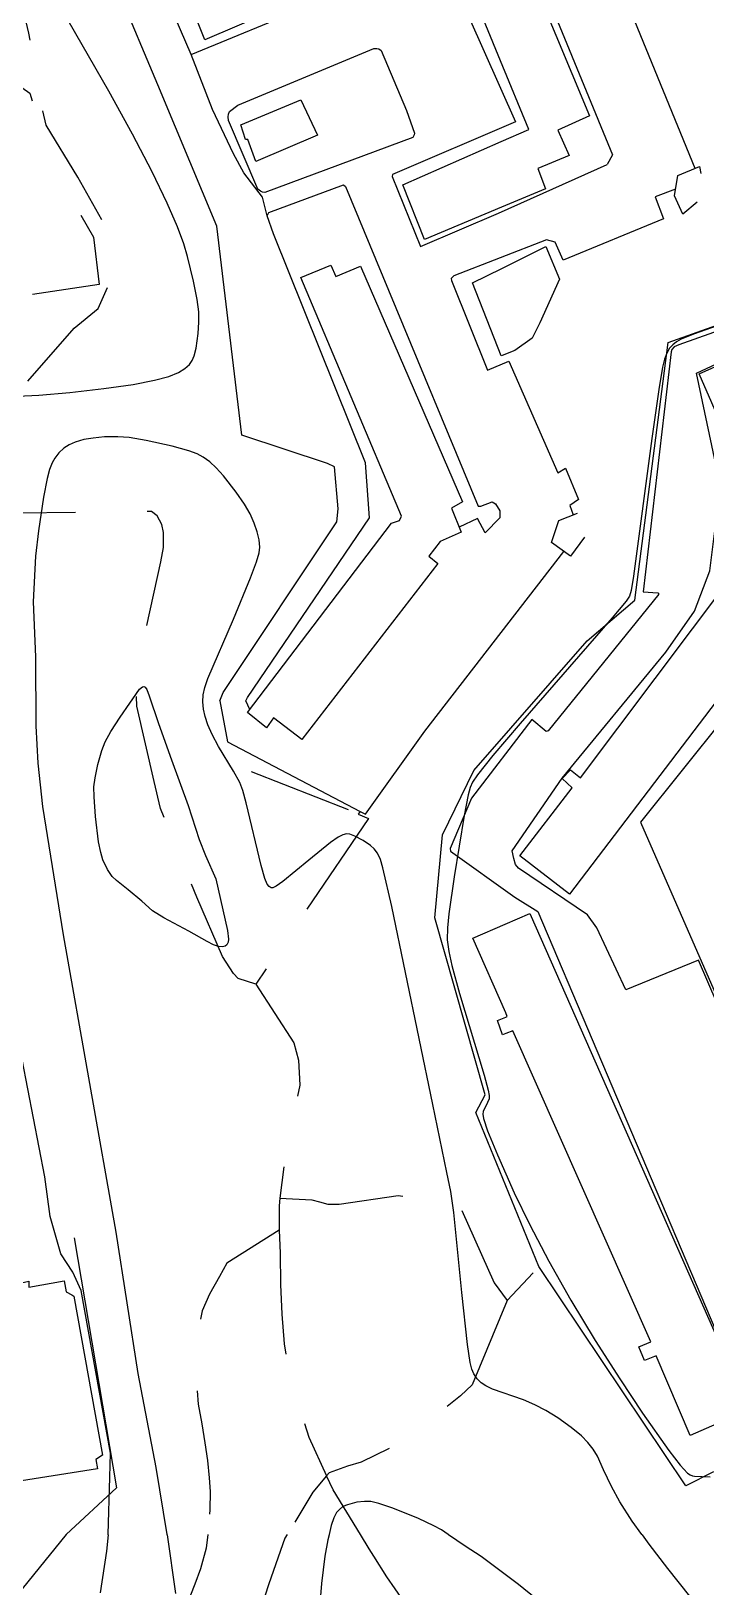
# Model space of a CAD drawing. Header units: millimetres. Extents: x 198785 to 203305, y 542885 to 545889.
# Drawn here: x 200593.5 to 200731.4, y 544493.5 to 544811.3 of the extents above; entities that cross this region are included whole.
import ezdxf

# ---------------------------------------------------------------- set-up
doc = ezdxf.new("R2010")
doc.units = ezdxf.units.MM
for name, pattern in [('FENCE_25K', [54.3, 28.7, -9.2, -16.4]), ('HIDDEN_BULD_25K', [28.8, 18.4, -10.4]), ('HIDDEN_SORO_25K', [40.1, 25.4, -14.7])]:
    doc.linetypes.add(name, pattern=pattern)
for name, color, linetype in [('A0013118', 253, 'Continuous'), ('A0023119', 253, 'Continuous'), ('B0014111', 253, 'Continuous'), ('B0014115', 253, 'Continuous'), ('B0014116', 253, 'Continuous'), ('B0024120', 253, 'Continuous'), ('F0017111', 253, 'Continuous'), ('F0017114', 253, 'Continuous'), ('F0047224', 253, 'Continuous')]:
    doc.layers.add(name, color=color, linetype=linetype)

msp = doc.modelspace()

# ---------------------------------------------------------------- linework, layer by layer
at = {"layer": 'A0013118'}
for points in [[(200783.98, 544921.19), (200745.52, 544903.09), (200711.2, 544885.85), (200695.46, 544878.23), (200688.62, 544873.59), (200687.15, 544871.96), (200690.89, 544861.9), (200696.17, 544863.83), (200729.17, 544783.28)], [(200637.36, 544674.45), (200637.75, 544675.16), (200662.66, 544711.88), (200661.82, 544723.11), (200643.06, 544769.85), (200641.75, 544773.53), (200640.81, 544777.32), (200636.96, 544782.31), (200634.89, 544786.21), (200630.6, 544795.24), (200626.24, 544806.49), (200621.88, 544816.58), (200622.09, 544823.86), (200676.27, 544845.48), (200678.88, 544846.52), (200689.82, 544840.69), (200712.33, 544786), (200711.28, 544784.03)], [(200653.47, 544817.71), (200672.64, 544825.6), (200674.55, 544819.83), (200679.69, 544821.51), (200692.51, 544792.72), (200667.35, 544781.97), (200667.32, 544781.57), (200673.1, 544767.29), (200689.06, 544774.08), (200711.28, 544784.03)], [(200632.09, 544674.45), (200632.78, 544676.21), (200656.02, 544711.05), (200656.29, 544713.7), (200655.53, 544722.26), (200654.06, 544722.98), (200636.55, 544728.74), (200631.45, 544771.43), (200623.01, 544791.63), (200619.37, 544800.32), (200611.45, 544819.28)], [(200626.24, 544806.49), (200650.41, 544816.45)], [(200641.3, 544778.32), (200640.76, 544778.36), (200640.37, 544778.54), (200639.86, 544778.95), (200633.87, 544793), (200633.77, 544793.78), (200633.87, 544794.3), (200634.07, 544794.83), (200635.78, 544796.15), (200663.54, 544807.7), (200664.17, 544807.73), (200664.6, 544807.62), (200665.03, 544807.31), (200670.26, 544795.04), (200671.83, 544790.45), (200671.8, 544790.1), (200671.52, 544789.5), (200641.3, 544778.32)], [(200641.75, 544773.53), (200642.07, 544774.22), (200657.36, 544779.84), (200657.77, 544779.54), (200666.57, 544758.36), (200684.86, 544714.25), (200685.41, 544714.24), (200687.77, 544715.09), (200688.41, 544714.73), (200689.32, 544713.27), (200689.31, 544711.84), (200686.33, 544708.8), (200684.75, 544711.72), (200681.02, 544709.92)], [(200725.25, 544778.99), (200721.08, 544777.41), (200722.79, 544772.9), (200702.28, 544764.47), (200700.6, 544768.15), (200698.87, 544768.61), (200679.93, 544761.26), (200679.36, 544760.72), (200679.45, 544760.35), (200686.8, 544741.99), (200691.15, 544743.86), (200701.19, 544721.04), (200702.72, 544722), (200705.42, 544715.61), (200703.63, 544714.4), (200704.33, 544712.46)], [(200744.1, 544753.64), (200725.88, 544747.22), (200724.96, 544746.8), (200724.5, 544746.24), (200724.31, 544745.77), (200718.63, 544696.73), (200721.61, 544696.53), (200721.8, 544696.25), (200699.21, 544668.34), (200698.8, 544668.24), (200695.88, 544670.67), (200683.54, 544654.61), (200679.13, 544644.3), (200679.24, 544643.78), (200692.35, 544634.39), (200697.1, 544631.43), (200741.48, 544526.91)], [(200745.72, 544546.35), (200741.28, 544555.48), (200755.84, 544561.45), (200729.9, 544621.54), (200715.06, 544615.46), (200709.11, 544628.11), (200707.25, 544630.76), (200693.15, 544640.3), (200692.49, 544641.06), (200692.17, 544642.3), (200691.84, 544643.84), (200702.02, 544658.66), (200723.22, 544684.45), (200729.07, 544692.82), (200732.25, 544701.05), (200733.63, 544711.95), (200733.84, 544720.83), (200729.53, 544741.4), (200741.76, 544747.12), (200756.09, 544715.42), (200760.62, 544702.81), (200718.09, 544649.71), (200760.72, 544552.28), (200745.72, 544546.35)], [(200632.09, 544674.45), (200633.63, 544666.1), (200660.79, 544651.88), (200661.83, 544651.33), (200673.97, 544668.28), (200702.41, 544704.98)], [(200638.21, 544672.73), (200637.36, 544674.45)]]:
    msp.add_lwpolyline(points, dxfattribs=at)
at = {"layer": 'A0023119', "linetype": 'HIDDEN_SORO_25K', "flags": 128}
for points in [[(200639.4, 544616.61), (200635.81, 544617.78), (200634.88, 544618.76), (200632.63, 544622.26), (200627.34, 544634.39), (200619.96, 544652.47), (200618.68, 544658.01), (200615.1, 544673.36), (200614.96, 544678.09), (200615.16, 544680.58), (200620.01, 544702.84), (200620.56, 544705.81), (200620.58, 544708.83), (200620.2, 544710.47), (200619.28, 544712.25), (200618.07, 544713.18), (200590.75, 544712.78), (200589.8, 544713.42), (200589.83, 544734.33), (200590.71, 544736.65), (200591.96, 544738.82), (200602.28, 544750.57), (200607.18, 544754.61), (200610.49, 544761.9), (200610.43, 544766.73), (200609.81, 544769.42), (200603.05, 544781.43), (200596.6, 544792.04), (200595.15, 544798.16), (200593.04, 544810.81), (200590.05, 544823.67), (200583.55, 544840.71)], [(200660.79, 544651.88), (200660.35, 544651.3), (200662.45, 544650.42), (200639.4, 544616.61)], [(200639.4, 544616.61), (200647.22, 544604.62), (200648.17, 544601.07), (200648.39, 544596.01), (200647.29, 544590.61), (200645.96, 544584.86), (200645.15, 544579.52), (200644.31, 544572.93)], [(200644.31, 544572.93), (200644.18, 544571.34), (200644.22, 544566.37)], [(200644.31, 544572.93), (200650.91, 544572.54), (200652.45, 544572.13), (200654.16, 544571.7), (200656.47, 544571.66), (200668.52, 544573.43), (200669.92, 544573.26), (200671.98, 544572.5), (200676.39, 544568.64), (200677.25, 544568.67), (200680.51, 544571.11), (200681.45, 544570.53), (200688.18, 544555.64), (200690.78, 544552)], [(200644.22, 544566.37), (200633.47, 544559.65), (200631.98, 544556.88), (200629.96, 544553.27), (200628.46, 544549.91), (200627.62, 544545.5), (200627.34, 544541.17), (200627.36, 544535.24), (200627.61, 544530.82), (200628.41, 544526.78), (200628.97, 544522.93), (200629.55, 544519.32), (200629.87, 544515.75), (200630.06, 544512.99), (200630, 544509.23), (200629.79, 544505.34), (200629.64, 544504.21)], [(200644.22, 544566.37), (200644.42, 544561.64), (200644.45, 544555.24), (200644.73, 544549.21), (200645.21, 544543.13), (200646.3, 544536.91), (200648.11, 544530.9), (200650.28, 544524.1), (200653.9, 544516.21)], [(200690.78, 544552), (200696.15, 544557.66)], [(200690.78, 544552), (200683.66, 544534.81), (200681.29, 544532.55), (200669.39, 544523.13), (200660.95, 544519.01), (200658.16, 544518.19), (200654.39, 544516.81), (200653.9, 544516.21)], [(200660.82, 544504.21), (200660.82, 544504.21), (200655.23, 544513.33), (200653.9, 544516.21), (200651.1, 544512.84), (200645.86, 544504.21), (200645.86, 544504.21)], [(200629.64, 544504.21), (200629.64, 544504.2), (200629.27, 544501.41), (200628.15, 544497.22), (200626.95, 544494.08), (200624.42, 544487.64), (200621.51, 544482.27), (200619.2, 544479.95), (200611.44, 544473.8), (200607.42, 544470.82), (200602.28, 544466.47), (200601.94, 544466.34), (200601.6, 544466.32), (200597.97, 544471.17)], [(200645.86, 544504.21), (200645.39, 544503.43), (200642.08, 544494.13), (200639.46, 544486.09), (200635.53, 544471.25), (200632.25, 544463.19), (200628.01, 544452.99), (200625.56, 544447.91)], [(200672.72, 544188.84), (200672.83, 544194.18), (200668.16, 544211.27), (200665.89, 544219.42), (200664.71, 544227.84), (200664.73, 544231.03), (200665.59, 544236.25), (200669.34, 544245.16), (200671.84, 544255.34), (200672.88, 544265.25), (200677.19, 544277.99), (200684.06, 544290.69), (200684.75, 544293.33), (200684.77, 544296.33), (200684.43, 544298.46), (200680.15, 544313.27), (200674.83, 544326.96), (200673.66, 544330.2), (200668.76, 544346.93), (200665.41, 544361.44), (200664.39, 544364.72), (200663.28, 544377.34), (200663.12, 544381.39), (200663.31, 544384.15), (200663.56, 544386.73), (200664.61, 544389.96), (200670.77, 544398.27), (200674.12, 544402.26), (200683.33, 544417.24), (200684.67, 544419.9), (200686.46, 544425.39), (200688.81, 544432.63), (200689.87, 544438.59), (200690.16, 544443.11), (200690.15, 544445.66), (200690.09, 544447.9), (200690, 544450.58), (200689.58, 544453.16), (200688.29, 544456.26), (200685.18, 544462.88), (200682.45, 544468.57), (200680.89, 544471.69), (200678.59, 544474.3), (200676.44, 544477.21), (200674.09, 544481.5), (200671.16, 544487.62), (200669.6, 544490.65), (200666.22, 544495.58), (200663.54, 544499.77), (200662.62, 544501.27), (200660.82, 544504.21)]]:
    msp.add_lwpolyline(points, dxfattribs=at)
at = {"layer": 'B0014111'}
for points in [[(200652.01, 544789.99), (200639.46, 544784.66), (200637.81, 544789.09), (200637.34, 544789.1), (200636.37, 544792.1), (200648.62, 544797.21), (200652.01, 544789.99)], [(200689.79, 544745.04), (200689.57, 544744.96), (200683.72, 544759.83), (200689.69, 544762.79), (200698.7, 544767.24), (200701.47, 544760.6), (200697.49, 544751.67), (200695.94, 544748.58), (200692.39, 544746.02), (200689.79, 544745.04)], [(200600.24, 544556.01), (200600.69, 544553.78), (200601.81, 544553.17), (200602.2, 544552.89), (200608.09, 544520.44), (200606.73, 544519.52), (200607.09, 544517.64), (200573.72, 544512.38), (200572.66, 544514.52), (200571.62, 544514.19), (200564.79, 544549.69), (200593, 544555.95), (200593.01, 544554.73), (200600.24, 544556.01)]]:
    msp.add_lwpolyline(points, dxfattribs=at)
at = {"layer": 'B0014115'}
for points in [[(200670.08, 544835.52), (200673.39, 544828.44), (200629.01, 544809.49), (200624.3, 544821.35), (200644.78, 544830.55), (200643.99, 544832.33), (200646.62, 544833.36), (200647.63, 544831.4), (200670.64, 544840.86), (200672.53, 544836.59), (200670.08, 544835.52)], [(200690.23, 544835.65), (200707.66, 544793.99), (200701.19, 544791.04), (200703.49, 544785.86), (200697.06, 544783.18), (200698.67, 544779.03), (200689.63, 544775.27), (200673.89, 544768.73), (200669.46, 544779.86), (200689.56, 544788.69), (200695.23, 544791.18), (200689.47, 544805.2), (200677.93, 544833.27), (200682.03, 544834.77), (200683.06, 544832.85), (200689.31, 544835.29), (200690.23, 544835.65)], [(200654.73, 544763.43), (200655.76, 544761.15), (200660.81, 544763.28), (200681.65, 544715.11), (200679.41, 544713.86), (200681.43, 544708.93), (200677.14, 544707.05), (200674.76, 544704.02), (200676.63, 544702.52), (200648.85, 544666.6), (200643.01, 544671.02), (200641.62, 544668.99), (200637.75, 544672.12), (200667.13, 544710.75), (200668.8, 544711.3), (200669.2, 544712.16), (200648.66, 544760.91), (200654.73, 544763.43)], [(200753.06, 544700), (200703.55, 544635), (200693.41, 544642.82), (200704.1, 544656.73), (200702.05, 544658.61), (200703.72, 544660.38), (200705.77, 544658.78), (200743.96, 544709.5), (200730.06, 544741.26), (200741.66, 544746.47), (200755.84, 544714.56), (200751.62, 544712.53), (200753.87, 544707.56), (200749.83, 544702.12), (200753.06, 544700)], [(200695.42, 544631.06), (200740.18, 544529.66), (200728.23, 544524.43), (200721.26, 544540.69), (200718.91, 544539.75), (200717.74, 544542.55), (200720.19, 544543.54), (200691.99, 544607.06), (200690.52, 544606.5), (200689.86, 544606.24), (200688.8, 544609.16), (200690.51, 544609.86), (200690.84, 544609.99), (200690.5, 544610.76), (200683.81, 544626.03), (200690.41, 544628.89), (200695.42, 544631.06)]]:
    msp.add_lwpolyline(points, dxfattribs=at)
at = {"layer": 'B0014116', "linetype": 'HIDDEN_BULD_25K', "flags": 128}
for points in [[(200729.63, 544776.3), (200726.7, 544773.86), (200725.04, 544777.65), (200725.67, 544781.77), (200730.14, 544783.59), (200730.98, 544779.22), (200729.63, 544776.3)], [(200706.63, 544707.91), (200703.72, 544704.01), (200699.89, 544706.84), (200701.4, 544711.33), (200705.56, 544712.94), (200706.79, 544710.39), (200706.63, 544707.91)]]:
    msp.add_lwpolyline(points, dxfattribs=at)
at = {"layer": 'B0024120', "linetype": 'FENCE_25K', "flags": 128}
msp.add_lwpolyline([(200546.32, 544833.81), (200557.21, 544837.95), (200559.84, 544833.39), (200566.09, 544833.63), (200581.62, 544838.26), (200584.63, 544832.18), (200585.94, 544823.46), (200591.57, 544799.77), (200593.22, 544798.58), (200597.27, 544784.52), (200606.24, 544769.2), (200607.42, 544759.51), (200578.6, 544755.12), (200576.61, 544766.06), (200569.24, 544786.49), (200566.99, 544797.61), (200572.62, 544798.69), (200569.8, 544813.37), (200564.11, 544812.85), (200563.79, 544811.49), (200543.45, 544807.86), (200540.74, 544821.83), (200544.32, 544822.98), (200546.55, 544825.83), (200546.96, 544828.6), (200546.59, 544830.47), (200546.32, 544833.81)], dxfattribs=at)
at = {"layer": 'F0017111'}
for points, elevation in [([(200590.68, 544736.67), (200595.1, 544736.92), (200601.42, 544737.48), (200608.33, 544738.26), (200614.36, 544739.1), (200618.72, 544739.94), (200621.64, 544740.75), (200623.6, 544741.54), (200624.94, 544742.34), (200625.85, 544743.15), (200626.44, 544744), (200626.83, 544744.91), (200627.21, 544746.5), (200627.64, 544749.53), (200627.81, 544751.82), (200627.75, 544753.96), (200627.43, 544756.46), (200626.68, 544760.19), (200625.49, 544765.21), (200624.7, 544767.8), (200623.39, 544771.3), (200621.27, 544776.15), (200618.22, 544782.51), (200614.21, 544790.24), (200609.37, 544799), (200599.78, 544815.66)], 30), ([(200737.2, 544752.26), (200728.88, 544749.35), (200726.39, 544748.34), (200725.43, 544747.82), (200724.64, 544747.22), (200723.99, 544746.48), (200723.46, 544745.51), (200723, 544744.25), (200722.59, 544742.62), (200721.78, 544738.07), (200720.36, 544728.05), (200716.63, 544699.94), (200716.15, 544697.02), (200715.81, 544695.87), (200715.15, 544694.86), (200712.28, 544691.4), (200693.44, 544669.83), (200687.87, 544663.31), (200684.76, 544659.39), (200683.75, 544657.87), (200683.25, 544656.8), (200682.83, 544655.3), (200682.03, 544651.04), (200679.97, 544638.5), (200678.88, 544630.96), (200678.59, 544628.1), (200678.57, 544625.67), (200678.85, 544623.26), (200679.48, 544620.41), (200681.09, 544614.68), (200686.13, 544598.03), (200686.95, 544594.99), (200687.13, 544593.9), (200687.1, 544593.22), (200686.81, 544592.43), (200685.92, 544590.6), (200685.83, 544590.03), (200685.95, 544589.18), (200686.81, 544586.65), (200688.82, 544581.72), (200692.26, 544573.97), (200695.41, 544567.44), (200699.29, 544560.04), (200703.82, 544552.05), (200708.81, 544543.85), (200713.84, 544535.97), (200718.48, 544529.01), (200723.84, 544521.34), (200726.15, 544518.35), (200727.65, 544516.76), (200728.2, 544516.37), (200728.67, 544516.18), (200729.1, 544516.14), (200732.3, 544516.02)], 30), ([(200718.34, 544504.22), (200718.33, 544504.22), (200716.39, 544506.94), (200713.85, 544510.91), (200712.12, 544514.02), (200710.49, 544517.4), (200709.24, 544520.18), (200708.38, 544521.63), (200707.32, 544523), (200705.97, 544524.33), (200703.87, 544526.06), (200701.13, 544528.04), (200698.7, 544529.55), (200696.48, 544530.72), (200694.17, 544531.73), (200687.84, 544533.91), (200686.43, 544534.56), (200685.48, 544535.19), (200684.67, 544536.02), (200684.01, 544537.05), (200683.61, 544537.98), (200683.24, 544539.35), (200682.69, 544542.99), (200681.53, 544553.61), (200679.88, 544569.98), (200679.3, 544574.28), (200678.5, 544578.17), (200675.58, 544592.02), (200667.2, 544632.46), (200665.42, 544640.38), (200664.9, 544642.06), (200664.29, 544643.36), (200663.65, 544644.24), (200662.89, 544644.94), (200661.39, 544645.93), (200659.67, 544646.86), (200658.64, 544647.27), (200657.93, 544647.33), (200657.19, 544647.14), (200656.28, 544646.65), (200654.69, 544645.52), (200650.24, 544641.91), (200644.95, 544637.58), (200643.58, 544636.6), (200642.9, 544636.29), (200642.53, 544636.3), (200642.13, 544636.53), (200641.73, 544637.03), (200641.27, 544638.17), (200640.53, 544640.85), (200637.48, 544653.67), (200636.8, 544656.14), (200636.16, 544657.79), (200634.83, 544660.12), (200631.81, 544665.16), (200630.5, 544667.6), (200629.61, 544669.59), (200629.07, 544671.25), (200628.76, 544672.76), (200628.62, 544674.24), (200628.67, 544675.71), (200628.97, 544677.22), (200629.62, 544679.03), (200634.84, 544691.13), (200638.34, 544699.62), (200639.56, 544702.84), (200640.1, 544704.7), (200640.22, 544705.89), (200640.08, 544707.35), (200639.72, 544708.98), (200639.11, 544710.76), (200638.24, 544712.68), (200637.09, 544714.67), (200635.39, 544717.11), (200632.85, 544720.4), (200631.33, 544722.09), (200630.04, 544723.27), (200628.65, 544724.27), (200627.41, 544724.92), (200625.7, 544725.56), (200622.3, 544726.49), (200617.04, 544727.65), (200613.55, 544728.24), (200611.2, 544728.43), (200608.46, 544728.37), (200606.15, 544728.15), (200604.27, 544727.83), (200602.47, 544727.31), (200601.25, 544726.76), (200600.15, 544726.05), (200599.18, 544725.16), (200598.32, 544724.04), (200597.79, 544723.06), (200597.28, 544721.74), (200596.78, 544719.92), (200596.01, 544716.04), (200595.01, 544709.17), (200594.37, 544704.01), (200593.89, 544694.69), (200594.38, 544683.46), (200594.43, 544669.38), (200594.88, 544661.76), (200595.83, 544652.92), (200600.02, 544626.71), (200610.8, 544565.99), (200615.33, 544537.1), (200619, 544517.92), (200621.26, 544504.21), (200621.26, 544504.2)], 40), ([(200609.22, 544504.2), (200609.22, 544504.2), (200609.6, 544515.89), (200609.71, 544520.83), (200603.7, 544554.01), (200602.02, 544557.76), (200599.58, 544561.51), (200597.4, 544569.16), (200596.31, 544577.27), (200591.67, 544601.19)], 30), ([(200609.22, 544504.15), (200608.91, 544500.83), (200607.62, 544492.28)], 30), ([(200609.22, 544504.15), (200609.22, 544504.2)], 30), ([(200621.26, 544504.2), (200621.27, 544504.15)], 40), ([(200621.27, 544504.15), (200622.99, 544492.16)], 40), ([(200718.38, 544504.16), (200718.34, 544504.22)], 40), ([(200718.38, 544504.16), (200719.77, 544502.21), (200723.55, 544497.29), (200730.49, 544488.64), (200745.79, 544467.92)], 40)]:
    msp.add_lwpolyline(points, dxfattribs=dict(at, elevation=elevation))
at = {"layer": 'F0017114', "elevation": 50}
for points in [[(200633.66, 544627.58), (200633.86, 544625.78), (200633.79, 544625.21), (200633.53, 544624.62), (200633.16, 544624.35), (200632.59, 544624.2), (200631.83, 544624.27), (200630.79, 544624.67), (200629.48, 544625.3), (200625.7, 544627.46), (200620.62, 544630.18), (200618.31, 544631.62), (200616.11, 544633.55), (200613.34, 544635.89), (200610.93, 544637.78), (200610.09, 544638.6), (200609.08, 544640.04), (200608.14, 544641.99), (200607.71, 544643.5), (200607.27, 544645.69), (200606.68, 544650.83), (200606.37, 544654.86), (200606.34, 544656.92), (200606.57, 544658.74), (200607.13, 544661.46), (200607.94, 544664.3), (200608.61, 544666.13), (200609.78, 544668.18), (200611.73, 544671.13), (200615.64, 544676.86), (200616.23, 544677.37), (200616.55, 544677.41), (200616.84, 544677.24), (200617.12, 544676.81), (200617.65, 544675.48), (200619.55, 544669.83), (200622.17, 544662.41), (200625.58, 544653.1), (200627.87, 544646.16), (200629.15, 544642.88), (200631.28, 544638.12), (200633.66, 544627.58)], [(200678.72, 544504.21), (200678.72, 544504.21), (200677.4, 544505.13), (200675.84, 544506), (200672.68, 544507.45), (200667.46, 544509.56), (200664.55, 544510.55), (200662.96, 544510.96), (200661.66, 544510.96), (200660.06, 544510.78), (200658.18, 544510.27), (200657.21, 544509.9), (200656.5, 544509.33), (200655.95, 544508.7), (200655.36, 544507.58), (200654.85, 544506.07), (200654.4, 544504.21), (200654.4, 544504.21)], [(200654.39, 544504.15), (200654.14, 544503.12), (200653.56, 544499.77), (200652.85, 544494.21), (200652.45, 544489.24)], [(200654.4, 544504.21), (200654.39, 544504.15)], [(200678.81, 544504.15), (200678.72, 544504.21)], [(200732.88, 544455.19), (200728.59, 544459.22), (200727.42, 544460.34), (200725.93, 544461.92), (200719.79, 544469.21), (200717.85, 544471.49), (200716.59, 544473.04), (200714.91, 544474.98), (200713.09, 544476.91), (200711.13, 544478.87), (200708.96, 544480.84), (200705.72, 544483.62), (200703.93, 544485.22), (200693.12, 544493.97), (200685.49, 544499.71), (200682.21, 544501.8), (200678.81, 544504.15)]]:
    msp.add_lwpolyline(points, dxfattribs=at)
at = {"layer": 'F0047224'}
for points in [[(200732.97, 544517.04), (200727.3, 544514.14), (200697.28, 544558.93), (200684.41, 544590.39), (200686.33, 544594), (200676.01, 544630.18), (200677.61, 544647.1), (200684.01, 544660.28), (200707.16, 544686.74), (200716.89, 544695.05), (200723.72, 544747.69), (200745.53, 544755.45), (200763.94, 544717.5), (200783.24, 544707.45), (200794.58, 544717.28), (200796.31, 544719.6), (200794.83, 544749.12), (200826.8, 544764.98), (200820.11, 544781.11), (200756.61, 544805.04), (200722.79, 544884.03), (200785.67, 544911.54), (200791.53, 544897.09)], [(200658.4, 544652.24), (200638.55, 544659.98)], [(200602.27, 544564.78), (200610.95, 544513.71), (200600.63, 544504.2)], [(200600.63, 544504.2), (200587.33, 544487.7)], [(200600.63, 544504.2), (200600.63, 544504.2), (200600.63, 544504.2)]]:
    msp.add_lwpolyline(points, dxfattribs=at)

doc.saveas('drawing.dxf')
